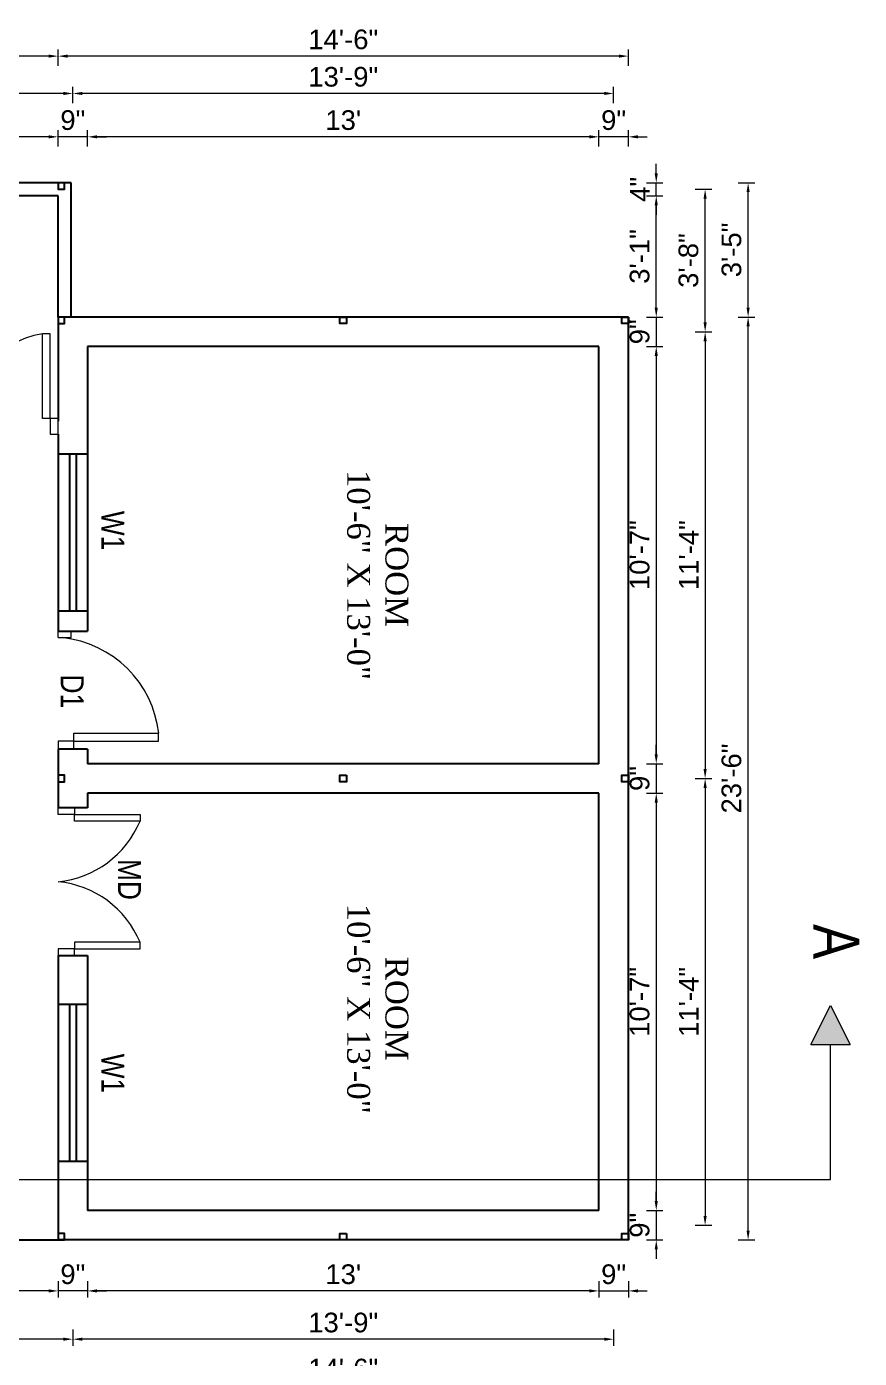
# Model space of a CAD drawing. Header units: inches. Extents: x 376358 to 406049, y -63575 to -53607.
# Drawn here: x 400889.9 to 401143.9, y -60547 to -60140.5 of the extents above; entities that cross this region are included whole.
import ezdxf

# ---------------------------------------------------------------- set-up
doc = ezdxf.new("R2010")
doc.units = ezdxf.units.IN
doc.header["$LTSCALE"] = 2
doc.header["$MEASUREMENT"] = 0
doc.header["$PDMODE"] = 34
doc.layers.get('0').update_dxf_attribs({"linetype": 'CONTINUOUS'})
doc.layers.get('DEFPOINTS').update_dxf_attribs({"color": 141, "linetype": 'CONTINUOUS'})
for name, color, linetype, lineweight in [('dimension', 160, 'CONTINUOUS', 15), ('OUTLINE', 1, 'CONTINUOUS', 25), ('steps', 253, 'CONTINUOUS', 20)]:
    doc.layers.add(name, color=color, linetype=linetype, lineweight=lineweight)
doc.styles.add('Lettring Text', font='arial.ttf')
doc.styles.get("Standard").update_dxf_attribs({"font": 'ARIALN.TTF'})
doc.dimstyles.new('Copy of Standard', dxfattribs={"dimtxt": 6, "dimasz": 2.875, "dimexe": 2, "dimexo": 4, "dimgap": 2, "dimtad": 1, "dimdec": 0, "dimrnd": 1, "dimzin": 0, "dimdsep": 46, "dimlunit": 4, "dimtxsty": 'Lettring Text', "dimcen": 0.1, "dimclrd": 7, "dimclre": 7, "dimclrt": 7, "dimazin": 0, "dimtfac": 0.645, "dimtdec": 0, "dimtmove": 1, "dimatfit": 0, "dimfxl": 3, "dimfxlon": 1, "dimtfillclr": 256, "dimtolj": 1, "dimtzin": 0, "dimlwd": -1, "dimlwe": -1, "dimarcsym": 2})

# ---------------------------------------------------------------- blocks, each defined once
blk = doc.blocks.new('*D1142')
at = {"layer": 'DEFPOINTS', "color": 0, "ltscale": 0.5, "transparency": 16777216}
for p in [(401073.45, -60229.14), (401064.45, -60238.14), (401081.95, -60238.14)]:
    blk.add_point(p, dxfattribs=at)
at = {"layer": 'steps', "color": 7, "ltscale": 0.5, "transparency": 16777216}
for p, q in [((401081.95, -60226.26), (401081.95, -60223.39)), ((401078.95, -60229.14), (401083.95, -60229.14)), ((401081.95, -60229.14), (401081.95, -60238.14)), ((401078.95, -60238.14), (401083.95, -60238.14)), ((401081.95, -60241.01), (401081.95, -60243.89))]:
    blk.add_line(p, q, dxfattribs=at)
for points in [[(401081.47, -60226.26), (401082.43, -60226.26), (401081.95, -60229.14)], [(401081.47, -60241.01), (401082.43, -60241.01), (401081.95, -60238.14)]]:
    blk.add_solid(points, dxfattribs=at)
at = {"layer": 'steps', "color": 7, "ltscale": 0.5, "transparency": 16777216, "insert": (401076.89, -60233.64), "char_height": 6, "attachment_point": 5, "rotation": 90, "style": 'Lettring Text'}
blk.add_mtext('\\A1;9"', dxfattribs=at)
blk = doc.blocks.new('*D1143')
at = {"layer": 'DEFPOINTS', "color": 0, "ltscale": 0.5, "transparency": 16777216}
for p in [(401064.45, -60238.14), (401064.45, -60365.52), (401081.95, -60365.52)]:
    blk.add_point(p, dxfattribs=at)
at = {"layer": 'steps', "color": 7, "ltscale": 0.5, "transparency": 16777216}
for p, q in [((401078.95, -60238.14), (401083.95, -60238.14)), ((401081.95, -60241.01), (401081.95, -60362.65)), ((401078.95, -60365.52), (401083.95, -60365.52))]:
    blk.add_line(p, q, dxfattribs=at)
for points in [[(401081.47, -60241.01), (401082.43, -60241.01), (401081.95, -60238.14)], [(401081.47, -60362.65), (401082.43, -60362.65), (401081.95, -60365.52)]]:
    blk.add_solid(points, dxfattribs=at)
at = {"layer": 'steps', "color": 7, "ltscale": 0.5, "transparency": 16777216, "insert": (401076.89, -60301.83), "char_height": 6, "attachment_point": 5, "rotation": 90, "style": 'Lettring Text'}
blk.add_mtext('\\A1;10\'-7"', dxfattribs=at)
blk = doc.blocks.new('*D1144')
at = {"layer": 'DEFPOINTS', "color": 0, "ltscale": 0.5, "transparency": 16777216}
for p in [(401064.45, -60365.52), (401064.45, -60374.52), (401081.95, -60374.52)]:
    blk.add_point(p, dxfattribs=at)
at = {"layer": 'steps', "color": 7, "ltscale": 0.5, "transparency": 16777216}
for p, q in [((401081.95, -60362.65), (401081.95, -60359.77)), ((401078.95, -60365.52), (401083.95, -60365.52)), ((401081.95, -60365.52), (401081.95, -60374.52)), ((401078.95, -60374.52), (401083.95, -60374.52)), ((401081.95, -60377.4), (401081.95, -60380.27))]:
    blk.add_line(p, q, dxfattribs=at)
for points in [[(401081.47, -60362.65), (401082.43, -60362.65), (401081.95, -60365.52)], [(401081.47, -60377.4), (401082.43, -60377.4), (401081.95, -60374.52)]]:
    blk.add_solid(points, dxfattribs=at)
at = {"layer": 'steps', "color": 7, "ltscale": 0.5, "transparency": 16777216, "insert": (401076.89, -60370.02), "char_height": 6, "attachment_point": 5, "rotation": 90, "style": 'Lettring Text'}
blk.add_mtext('\\A1;9"', dxfattribs=at)
blk = doc.blocks.new('*D1145')
at = {"layer": 'DEFPOINTS', "color": 0, "ltscale": 0.5, "transparency": 16777216}
for p in [(401064.45, -60374.52), (401064.45, -60501.91), (401081.95, -60501.91)]:
    blk.add_point(p, dxfattribs=at)
at = {"layer": 'steps', "color": 7, "ltscale": 0.5, "transparency": 16777216}
for p, q in [((401078.95, -60374.52), (401083.95, -60374.52)), ((401081.95, -60377.4), (401081.95, -60499.04)), ((401078.95, -60501.91), (401083.95, -60501.91))]:
    blk.add_line(p, q, dxfattribs=at)
for points in [[(401081.47, -60377.4), (401082.43, -60377.4), (401081.95, -60374.52)], [(401081.47, -60499.04), (401082.43, -60499.04), (401081.95, -60501.91)]]:
    blk.add_solid(points, dxfattribs=at)
at = {"layer": 'steps', "color": 7, "ltscale": 0.5, "transparency": 16777216, "insert": (401076.89, -60438.22), "char_height": 6, "attachment_point": 5, "rotation": 90, "style": 'Lettring Text'}
blk.add_mtext('\\A1;10\'-7"', dxfattribs=at)
blk = doc.blocks.new('*D1146')
at = {"layer": 'DEFPOINTS', "color": 0, "ltscale": 0.5, "transparency": 16777216}
for p in [(401064.45, -60501.91), (401073.45, -60510.91), (401081.95, -60510.91)]:
    blk.add_point(p, dxfattribs=at)
at = {"layer": 'steps', "color": 7, "ltscale": 0.5, "transparency": 16777216}
for p, q in [((401081.95, -60499.04), (401081.95, -60496.16)), ((401078.95, -60501.91), (401083.95, -60501.91)), ((401081.95, -60501.91), (401081.95, -60510.91)), ((401078.95, -60510.91), (401083.95, -60510.91)), ((401081.95, -60513.79), (401081.95, -60516.66))]:
    blk.add_line(p, q, dxfattribs=at)
for points in [[(401081.47, -60499.04), (401082.43, -60499.04), (401081.95, -60501.91)], [(401081.47, -60513.79), (401082.43, -60513.79), (401081.95, -60510.91)]]:
    blk.add_solid(points, dxfattribs=at)
at = {"layer": 'steps', "color": 7, "ltscale": 0.5, "transparency": 16777216, "insert": (401076.89, -60506.41), "char_height": 6, "attachment_point": 5, "rotation": 90, "style": 'Lettring Text'}
blk.add_mtext('\\A1;9"', dxfattribs=at)
blk = doc.blocks.new('*D1147')
at = {"layer": 'DEFPOINTS', "color": 0, "ltscale": 0.5, "transparency": 16777216}
for p in [(401081.95, -60233.64), (401081.95, -60370.02), (401096.86, -60370.02)]:
    blk.add_point(p, dxfattribs=at)
at = {"layer": 'steps', "color": 7, "ltscale": 0.5, "transparency": 16777216}
for p, q in [((401093.86, -60233.64), (401098.86, -60233.64)), ((401096.86, -60236.51), (401096.86, -60367.15)), ((401093.86, -60370.02), (401098.86, -60370.02))]:
    blk.add_line(p, q, dxfattribs=at)
for points in [[(401096.38, -60236.51), (401097.34, -60236.51), (401096.86, -60233.64)], [(401096.38, -60367.15), (401097.34, -60367.15), (401096.86, -60370.02)]]:
    blk.add_solid(points, dxfattribs=at)
at = {"layer": 'steps', "color": 7, "ltscale": 0.5, "transparency": 16777216, "insert": (401091.85, -60301.83), "char_height": 6, "attachment_point": 5, "rotation": 90, "style": 'Lettring Text'}
blk.add_mtext('\\A1;11\'-4"', dxfattribs=at)
blk = doc.blocks.new('*D1148')
at = {"layer": 'DEFPOINTS', "color": 0, "ltscale": 0.5, "transparency": 16777216}
for p in [(401081.95, -60370.02), (401081.95, -60506.41), (401096.86, -60506.41)]:
    blk.add_point(p, dxfattribs=at)
at = {"layer": 'steps', "color": 7, "ltscale": 0.5, "transparency": 16777216}
for p, q in [((401093.86, -60370.02), (401098.86, -60370.02)), ((401096.86, -60372.9), (401096.86, -60503.54)), ((401093.86, -60506.41), (401098.86, -60506.41))]:
    blk.add_line(p, q, dxfattribs=at)
for points in [[(401096.38, -60372.9), (401097.34, -60372.9), (401096.86, -60370.02)], [(401096.38, -60503.54), (401097.34, -60503.54), (401096.86, -60506.41)]]:
    blk.add_solid(points, dxfattribs=at)
at = {"layer": 'steps', "color": 7, "ltscale": 0.5, "transparency": 16777216, "insert": (401091.85, -60438.22), "char_height": 6, "attachment_point": 5, "rotation": 90, "style": 'Lettring Text'}
blk.add_mtext('\\A1;11\'-4"', dxfattribs=at)
blk = doc.blocks.new('*D1149')
at = {"layer": 'DEFPOINTS', "color": 0, "ltscale": 0.5, "transparency": 16777216}
for p in [(401073.45, -60229.14), (401109.98, -60229.14), (401073.45, -60510.91)]:
    blk.add_point(p, dxfattribs=at)
at = {"layer": 'steps', "color": 7, "ltscale": 0.5, "transparency": 16777216}
for p, q in [((401106.98, -60229.14), (401111.98, -60229.14)), ((401109.98, -60508.04), (401109.98, -60232.01)), ((401106.98, -60510.91), (401111.98, -60510.91))]:
    blk.add_line(p, q, dxfattribs=at)
for points in [[(401109.5, -60232.01), (401110.46, -60232.01), (401109.98, -60229.14)], [(401109.5, -60508.04), (401110.46, -60508.04), (401109.98, -60510.91)]]:
    blk.add_solid(points, dxfattribs=at)
at = {"layer": 'steps', "color": 7, "ltscale": 0.5, "transparency": 16777216, "insert": (401104.92, -60370.02), "char_height": 6, "attachment_point": 5, "rotation": 90, "style": 'Lettring Text'}
blk.add_mtext('\\A1;23\'-6"', dxfattribs=at)
blk = doc.blocks.new('*D1150')
at = {"layer": 'DEFPOINTS', "color": 0, "ltscale": 0.5, "transparency": 16777216}
for p in [(400899.45, -60192.14), (401081.95, -60192.14), (401073.45, -60229.14)]:
    blk.add_point(p, dxfattribs=at)
at = {"layer": 'steps', "color": 7, "ltscale": 0.5, "transparency": 16777216}
for p, q in [((401078.95, -60192.14), (401083.95, -60192.14)), ((401081.95, -60226.26), (401081.95, -60195.01)), ((401078.95, -60229.14), (401083.95, -60229.14))]:
    blk.add_line(p, q, dxfattribs=at)
for points in [[(401081.47, -60195.01), (401082.43, -60195.01), (401081.95, -60192.14)], [(401081.47, -60226.26), (401082.43, -60226.26), (401081.95, -60229.14)]]:
    blk.add_solid(points, dxfattribs=at)
at = {"layer": 'steps', "color": 7, "ltscale": 0.5, "transparency": 16777216, "insert": (401076.89, -60210.64), "char_height": 6, "attachment_point": 5, "rotation": 90, "style": 'Lettring Text'}
blk.add_mtext('\\A1;3\'-1"', dxfattribs=at)
blk = doc.blocks.new('*D1151')
at = {"layer": 'DEFPOINTS', "color": 0, "ltscale": 0.5, "transparency": 16777216}
for p in [(400903.45, -60188.14), (401081.95, -60188.14), (400899.45, -60192.14)]:
    blk.add_point(p, dxfattribs=at)
at = {"layer": 'steps', "color": 7, "ltscale": 0.5, "transparency": 16777216}
for p, q in [((401081.95, -60185.26), (401081.95, -60182.39)), ((401078.95, -60188.14), (401083.95, -60188.14)), ((401081.95, -60192.14), (401081.95, -60188.14)), ((401078.95, -60192.14), (401083.95, -60192.14)), ((401081.95, -60195.01), (401081.95, -60197.89))]:
    blk.add_line(p, q, dxfattribs=at)
for points in [[(401081.47, -60185.26), (401082.43, -60185.26), (401081.95, -60188.14)], [(401081.47, -60195.01), (401082.43, -60195.01), (401081.95, -60192.14)]]:
    blk.add_solid(points, dxfattribs=at)
at = {"layer": 'steps', "color": 7, "ltscale": 0.5, "transparency": 16777216, "insert": (401076.95, -60190.14), "char_height": 6, "attachment_point": 5, "rotation": 90, "style": 'Lettring Text'}
blk.add_mtext('\\A1;4"', dxfattribs=at)
blk = doc.blocks.new('*D1152')
at = {"layer": 'DEFPOINTS', "color": 0, "ltscale": 0.5, "transparency": 16777216}
for p in [(401081.95, -60190.14), (401096.86, -60190.14), (401081.95, -60233.64)]:
    blk.add_point(p, dxfattribs=at)
at = {"layer": 'steps', "color": 7, "ltscale": 0.5, "transparency": 16777216}
for p, q in [((401093.86, -60190.14), (401098.86, -60190.14)), ((401096.86, -60230.76), (401096.86, -60193.01)), ((401093.86, -60233.64), (401098.86, -60233.64))]:
    blk.add_line(p, q, dxfattribs=at)
for points in [[(401096.38, -60193.01), (401097.34, -60193.01), (401096.86, -60190.14)], [(401096.38, -60230.76), (401097.34, -60230.76), (401096.86, -60233.64)]]:
    blk.add_solid(points, dxfattribs=at)
at = {"layer": 'steps', "color": 7, "ltscale": 0.5, "transparency": 16777216, "insert": (401091.8, -60211.89), "char_height": 6, "attachment_point": 5, "rotation": 90, "style": 'Lettring Text'}
blk.add_mtext('\\A1;3\'-8"', dxfattribs=at)
blk = doc.blocks.new('*D1153')
at = {"layer": 'DEFPOINTS', "color": 0, "ltscale": 0.5, "transparency": 16777216}
for p in [(400903.45, -60188.14), (401109.98, -60188.14), (401073.45, -60229.14)]:
    blk.add_point(p, dxfattribs=at)
at = {"layer": 'steps', "color": 7, "ltscale": 0.5, "transparency": 16777216}
for p, q in [((401106.98, -60188.14), (401111.98, -60188.14)), ((401109.98, -60226.26), (401109.98, -60191.01)), ((401106.98, -60229.14), (401111.98, -60229.14))]:
    blk.add_line(p, q, dxfattribs=at)
for points in [[(401109.5, -60191.01), (401110.46, -60191.01), (401109.98, -60188.14)], [(401109.5, -60226.26), (401110.46, -60226.26), (401109.98, -60229.14)]]:
    blk.add_solid(points, dxfattribs=at)
at = {"layer": 'steps', "color": 7, "ltscale": 0.5, "transparency": 16777216, "insert": (401104.92, -60208.64), "char_height": 6, "attachment_point": 5, "rotation": 90, "style": 'Lettring Text'}
blk.add_mtext('\\A1;3\'-5"', dxfattribs=at)
blk = doc.blocks.new('*D1154')
at = {"layer": 'DEFPOINTS', "color": 0, "ltscale": 0.5, "transparency": 16777216}
for p in [(401064.45, -60501.91), (401073.45, -60510.91), (401073.45, -60526.46)]:
    blk.add_point(p, dxfattribs=at)
at = {"layer": 'steps', "color": 7, "ltscale": 0.5, "transparency": 16777216}
for p, q in [((401061.58, -60526.46), (401058.7, -60526.46)), ((401064.45, -60523.46), (401064.45, -60528.46)), ((401064.45, -60526.46), (401073.45, -60526.46)), ((401073.45, -60523.46), (401073.45, -60528.46)), ((401076.33, -60526.46), (401079.2, -60526.46))]:
    blk.add_line(p, q, dxfattribs=at)
for points in [[(401061.58, -60525.98), (401061.58, -60526.94), (401064.45, -60526.46)], [(401076.33, -60525.98), (401076.33, -60526.94), (401073.45, -60526.46)]]:
    blk.add_solid(points, dxfattribs=at)
at = {"layer": 'steps', "color": 7, "ltscale": 0.5, "transparency": 16777216, "insert": (401068.95, -60521.4), "char_height": 6, "attachment_point": 5, "style": 'Lettring Text'}
blk.add_mtext('\\A1;9"', dxfattribs=at)
blk = doc.blocks.new('*D1155')
at = {"layer": 'DEFPOINTS', "color": 0, "ltscale": 0.5, "transparency": 16777216}
for p in [(400908.45, -60501.91), (401064.45, -60501.91), (400908.45, -60526.46)]:
    blk.add_point(p, dxfattribs=at)
at = {"layer": 'steps', "color": 7, "ltscale": 0.5, "transparency": 16777216}
for p, q in [((400908.45, -60523.46), (400908.45, -60528.46)), ((401061.58, -60526.46), (400911.33, -60526.46)), ((401064.45, -60523.46), (401064.45, -60528.46))]:
    blk.add_line(p, q, dxfattribs=at)
for points in [[(400911.33, -60525.98), (400911.33, -60526.94), (400908.45, -60526.46)], [(401061.58, -60525.98), (401061.58, -60526.94), (401064.45, -60526.46)]]:
    blk.add_solid(points, dxfattribs=at)
at = {"layer": 'steps', "color": 7, "ltscale": 0.5, "transparency": 16777216, "insert": (400986.45, -60521.39), "char_height": 6, "attachment_point": 5, "style": 'Lettring Text'}
blk.add_mtext("\\A1;13'", dxfattribs=at)
blk = doc.blocks.new('*D1156')
at = {"layer": 'DEFPOINTS', "color": 0, "ltscale": 0.5, "transparency": 16777216}
for p in [(400908.45, -60501.91), (400899.45, -60510.91), (400899.45, -60526.46)]:
    blk.add_point(p, dxfattribs=at)
at = {"layer": 'steps', "color": 7, "ltscale": 0.5, "transparency": 16777216}
for p, q in [((400896.58, -60526.46), (400893.7, -60526.46)), ((400899.45, -60523.46), (400899.45, -60528.46)), ((400908.45, -60526.46), (400899.45, -60526.46)), ((400908.45, -60523.46), (400908.45, -60528.46)), ((400911.33, -60526.46), (400914.2, -60526.46))]:
    blk.add_line(p, q, dxfattribs=at)
for points in [[(400896.58, -60525.98), (400896.58, -60526.94), (400899.45, -60526.46)], [(400911.33, -60525.98), (400911.33, -60526.94), (400908.45, -60526.46)]]:
    blk.add_solid(points, dxfattribs=at)
at = {"layer": 'steps', "color": 7, "ltscale": 0.5, "transparency": 16777216, "insert": (400903.95, -60521.4), "char_height": 6, "attachment_point": 5, "style": 'Lettring Text'}
blk.add_mtext('\\A1;9"', dxfattribs=at)
blk = doc.blocks.new('*D1157')
at = {"layer": 'DEFPOINTS', "color": 0, "ltscale": 0.5, "transparency": 16777216}
for p in [(400834.45, -60260.91), (400899.45, -60510.91), (400834.45, -60526.46)]:
    blk.add_point(p, dxfattribs=at)
at = {"layer": 'steps', "color": 7, "ltscale": 0.5, "transparency": 16777216}
for p, q in [((400834.45, -60523.46), (400834.45, -60528.46)), ((400896.58, -60526.46), (400837.33, -60526.46)), ((400899.45, -60523.46), (400899.45, -60528.46))]:
    blk.add_line(p, q, dxfattribs=at)
for points in [[(400837.33, -60525.98), (400837.33, -60526.94), (400834.45, -60526.46)], [(400896.58, -60525.98), (400896.58, -60526.94), (400899.45, -60526.46)]]:
    blk.add_solid(points, dxfattribs=at)
at = {"layer": 'steps', "color": 7, "ltscale": 0.5, "transparency": 16777216, "insert": (400866.95, -60521.41), "char_height": 6, "attachment_point": 5, "style": 'Lettring Text'}
blk.add_mtext('\\A1;5\'-5"', dxfattribs=at)
blk = doc.blocks.new('*D1159')
at = {"layer": 'DEFPOINTS', "color": 0, "ltscale": 0.5, "transparency": 16777216}
for p in [(400903.95, -60526.46), (401068.95, -60526.46), (400903.95, -60541.2)]:
    blk.add_point(p, dxfattribs=at)
at = {"layer": 'steps', "color": 7, "ltscale": 0.5, "transparency": 16777216}
for p, q in [((400903.95, -60538.2), (400903.95, -60543.2)), ((401068.95, -60538.2), (401068.95, -60543.2)), ((401066.08, -60541.2), (400906.83, -60541.2))]:
    blk.add_line(p, q, dxfattribs=at)
for points in [[(400906.83, -60540.72), (400906.83, -60541.68), (400903.95, -60541.2)], [(401066.08, -60540.72), (401066.08, -60541.68), (401068.95, -60541.2)]]:
    blk.add_solid(points, dxfattribs=at)
at = {"layer": 'steps', "color": 7, "ltscale": 0.5, "transparency": 16777216, "insert": (400986.45, -60536.14), "char_height": 6, "attachment_point": 5, "style": 'Lettring Text'}
blk.add_mtext('\\A1;13\'-9"', dxfattribs=at)
blk = doc.blocks.new('*D1160')
at = {"layer": 'DEFPOINTS', "color": 0, "ltscale": 0.5, "transparency": 16777216}
for p in [(400832.45, -60526.46), (400903.95, -60526.46), (400832.45, -60541.2)]:
    blk.add_point(p, dxfattribs=at)
at = {"layer": 'steps', "color": 7, "ltscale": 0.5, "transparency": 16777216}
for p, q in [((400832.45, -60538.2), (400832.45, -60543.2)), ((400903.95, -60538.2), (400903.95, -60543.2)), ((400901.08, -60541.2), (400835.33, -60541.2))]:
    blk.add_line(p, q, dxfattribs=at)
for points in [[(400835.33, -60540.72), (400835.33, -60541.68), (400832.45, -60541.2)], [(400901.08, -60540.72), (400901.08, -60541.68), (400903.95, -60541.2)]]:
    blk.add_solid(points, dxfattribs=at)
at = {"layer": 'steps', "color": 7, "ltscale": 0.5, "transparency": 16777216, "insert": (400868.2, -60536.14), "char_height": 6, "attachment_point": 5, "style": 'Lettring Text'}
blk.add_mtext("\\A1;6'", dxfattribs=at)
blk = doc.blocks.new('*D1161')
at = {"layer": 'DEFPOINTS', "color": 0, "ltscale": 0.5, "transparency": 16777216}
for p in [(400830.45, -60510.91), (400899.45, -60510.91), (400899.45, -60555.26)]:
    blk.add_point(p, dxfattribs=at)
at = {"layer": 'steps', "color": 7, "ltscale": 0.5, "transparency": 16777216}
for p, q in [((400830.45, -60552.26), (400830.45, -60557.26)), ((400899.45, -60552.26), (400899.45, -60557.26)), ((400833.33, -60555.26), (400896.58, -60555.26))]:
    blk.add_line(p, q, dxfattribs=at)
for points in [[(400833.33, -60554.78), (400833.33, -60555.74), (400830.45, -60555.26)], [(400896.58, -60554.78), (400896.58, -60555.74), (400899.45, -60555.26)]]:
    blk.add_solid(points, dxfattribs=at)
at = {"layer": 'steps', "color": 7, "ltscale": 0.5, "transparency": 16777216, "insert": (400864.95, -60550.2), "char_height": 6, "attachment_point": 5, "style": 'Lettring Text'}
blk.add_mtext('\\A1;5\'-9"', dxfattribs=at)
blk = doc.blocks.new('*D1162')
at = {"layer": 'DEFPOINTS', "color": 0, "ltscale": 0.5, "transparency": 16777216}
for p in [(400899.45, -60510.91), (401073.45, -60510.91), (401073.45, -60555.26)]:
    blk.add_point(p, dxfattribs=at)
at = {"layer": 'steps', "color": 7, "ltscale": 0.5, "transparency": 16777216}
for p, q in [((400899.45, -60552.26), (400899.45, -60557.26)), ((401073.45, -60552.26), (401073.45, -60557.26)), ((400902.33, -60555.26), (401070.58, -60555.26))]:
    blk.add_line(p, q, dxfattribs=at)
for points in [[(400902.33, -60554.78), (400902.33, -60555.74), (400899.45, -60555.26)], [(401070.58, -60554.78), (401070.58, -60555.74), (401073.45, -60555.26)]]:
    blk.add_solid(points, dxfattribs=at)
at = {"layer": 'steps', "color": 7, "ltscale": 0.5, "transparency": 16777216, "insert": (400986.45, -60550.2), "char_height": 6, "attachment_point": 5, "style": 'Lettring Text'}
blk.add_mtext('\\A1;14\'-6"', dxfattribs=at)
blk = doc.blocks.new('*D1166')
at = {"layer": 'DEFPOINTS', "color": 0, "ltscale": 0.5, "transparency": 16777216}
for p in [(400830.45, -60264.91), (400816.2, -60365.52), (400908.45, -60365.52)]:
    blk.add_point(p, dxfattribs=at)
at = {"layer": 'steps', "color": 7, "ltscale": 0.5, "transparency": 16777216}
for p, q in [((400819.2, -60264.91), (400814.2, -60264.91)), ((400816.2, -60267.79), (400816.2, -60362.65)), ((400819.2, -60365.52), (400814.2, -60365.52))]:
    blk.add_line(p, q, dxfattribs=at)
for points in [[(400815.72, -60267.79), (400816.68, -60267.79), (400816.2, -60264.91)], [(400815.72, -60362.65), (400816.68, -60362.65), (400816.2, -60365.52)]]:
    blk.add_solid(points, dxfattribs=at)
at = {"layer": 'steps', "color": 7, "ltscale": 0.5, "transparency": 16777216, "insert": (400811.13, -60315.22), "char_height": 6, "attachment_point": 5, "rotation": 90, "style": 'Lettring Text'}
blk.add_mtext('\\A1;8\'-5"', dxfattribs=at)
blk = doc.blocks.new('*D1167')
at = {"layer": 'DEFPOINTS', "color": 0, "ltscale": 0.5, "transparency": 16777216}
for p in [(400908.45, -60365.52), (400816.2, -60374.52), (400908.45, -60374.52)]:
    blk.add_point(p, dxfattribs=at)
at = {"layer": 'steps', "color": 7, "ltscale": 0.5, "transparency": 16777216}
for p, q in [((400816.2, -60362.65), (400816.2, -60359.77)), ((400819.2, -60365.52), (400814.2, -60365.52)), ((400816.2, -60365.52), (400816.2, -60374.52)), ((400819.2, -60374.52), (400814.2, -60374.52)), ((400816.2, -60377.4), (400816.2, -60380.27))]:
    blk.add_line(p, q, dxfattribs=at)
for points in [[(400815.72, -60362.65), (400816.68, -60362.65), (400816.2, -60365.52)], [(400815.72, -60377.4), (400816.68, -60377.4), (400816.2, -60374.52)]]:
    blk.add_solid(points, dxfattribs=at)
at = {"layer": 'steps', "color": 7, "ltscale": 0.5, "transparency": 16777216, "insert": (400811.13, -60370.02), "char_height": 6, "attachment_point": 5, "rotation": 90, "style": 'Lettring Text'}
blk.add_mtext('\\A1;9"', dxfattribs=at)
blk = doc.blocks.new('*D1168')
at = {"layer": 'DEFPOINTS', "color": 0, "ltscale": 0.5, "transparency": 16777216}
for p in [(400908.45, -60374.52), (400816.2, -60501.91), (400908.45, -60501.91)]:
    blk.add_point(p, dxfattribs=at)
at = {"layer": 'steps', "color": 7, "ltscale": 0.5, "transparency": 16777216}
for p, q in [((400819.2, -60374.52), (400814.2, -60374.52)), ((400816.2, -60377.4), (400816.2, -60499.04)), ((400819.2, -60501.91), (400814.2, -60501.91))]:
    blk.add_line(p, q, dxfattribs=at)
for points in [[(400815.72, -60377.4), (400816.68, -60377.4), (400816.2, -60374.52)], [(400815.72, -60499.04), (400816.68, -60499.04), (400816.2, -60501.91)]]:
    blk.add_solid(points, dxfattribs=at)
at = {"layer": 'steps', "color": 7, "ltscale": 0.5, "transparency": 16777216, "insert": (400811.13, -60438.22), "char_height": 6, "attachment_point": 5, "rotation": 90, "style": 'Lettring Text'}
blk.add_mtext('\\A1;10\'-7"', dxfattribs=at)
blk = doc.blocks.new('*D1169')
at = {"layer": 'DEFPOINTS', "color": 0, "ltscale": 0.5, "transparency": 16777216}
for p in [(400908.45, -60501.91), (400816.2, -60510.91), (400899.45, -60510.91)]:
    blk.add_point(p, dxfattribs=at)
at = {"layer": 'steps', "color": 7, "ltscale": 0.5, "transparency": 16777216}
for p, q in [((400816.2, -60499.04), (400816.2, -60496.16)), ((400819.2, -60501.91), (400814.2, -60501.91)), ((400816.2, -60501.91), (400816.2, -60510.91)), ((400819.2, -60510.91), (400814.2, -60510.91)), ((400816.2, -60513.79), (400816.2, -60516.66))]:
    blk.add_line(p, q, dxfattribs=at)
for points in [[(400815.72, -60499.04), (400816.68, -60499.04), (400816.2, -60501.91)], [(400815.72, -60513.79), (400816.68, -60513.79), (400816.2, -60510.91)]]:
    blk.add_solid(points, dxfattribs=at)
at = {"layer": 'steps', "color": 7, "ltscale": 0.5, "transparency": 16777216, "insert": (400811.13, -60506.41), "char_height": 6, "attachment_point": 5, "rotation": 90, "style": 'Lettring Text'}
blk.add_mtext('\\A1;9"', dxfattribs=at)
blk = doc.blocks.new('*D1175')
at = {"layer": 'DEFPOINTS', "color": 0, "ltscale": 0.5, "transparency": 16777216}
for p in [(401064.45, -60174.12), (401073.45, -60229.14), (401064.45, -60238.14)]:
    blk.add_point(p, dxfattribs=at)
at = {"layer": 'steps', "color": 7, "ltscale": 0.5, "transparency": 16777216}
for p, q in [((401064.45, -60177.12), (401064.45, -60172.12)), ((401073.45, -60177.12), (401073.45, -60172.12)), ((401061.58, -60174.12), (401058.7, -60174.12)), ((401073.45, -60174.12), (401064.45, -60174.12)), ((401076.33, -60174.12), (401079.2, -60174.12))]:
    blk.add_line(p, q, dxfattribs=at)
for points in [[(401061.58, -60173.64), (401061.58, -60174.6), (401064.45, -60174.12)], [(401076.33, -60173.64), (401076.33, -60174.6), (401073.45, -60174.12)]]:
    blk.add_solid(points, dxfattribs=at)
at = {"layer": 'steps', "color": 7, "ltscale": 0.5, "transparency": 16777216, "insert": (401068.95, -60169.05), "char_height": 6, "attachment_point": 5, "style": 'Lettring Text'}
blk.add_mtext('\\A1;9"', dxfattribs=at)
blk = doc.blocks.new('*D1176')
at = {"layer": 'DEFPOINTS', "color": 0, "ltscale": 0.5, "transparency": 16777216}
for p in [(400908.45, -60174.12), (400908.45, -60238.14), (401064.45, -60238.14)]:
    blk.add_point(p, dxfattribs=at)
at = {"layer": 'steps', "color": 7, "ltscale": 0.5, "transparency": 16777216}
for p, q in [((400908.45, -60177.12), (400908.45, -60172.12)), ((401064.45, -60177.12), (401064.45, -60172.12)), ((401061.58, -60174.12), (400911.33, -60174.12))]:
    blk.add_line(p, q, dxfattribs=at)
for points in [[(400911.33, -60173.64), (400911.33, -60174.6), (400908.45, -60174.12)], [(401061.58, -60173.64), (401061.58, -60174.6), (401064.45, -60174.12)]]:
    blk.add_solid(points, dxfattribs=at)
at = {"layer": 'steps', "color": 7, "ltscale": 0.5, "transparency": 16777216, "insert": (400986.45, -60169.05), "char_height": 6, "attachment_point": 5, "style": 'Lettring Text'}
blk.add_mtext("\\A1;13'", dxfattribs=at)
blk = doc.blocks.new('*D1177')
at = {"layer": 'DEFPOINTS', "color": 0, "ltscale": 0.5, "transparency": 16777216}
for p in [(400899.45, -60174.12), (400899.45, -60229.14), (400908.45, -60238.14)]:
    blk.add_point(p, dxfattribs=at)
at = {"layer": 'steps', "color": 7, "ltscale": 0.5, "transparency": 16777216}
for p, q in [((400899.45, -60177.12), (400899.45, -60172.12)), ((400908.45, -60177.12), (400908.45, -60172.12)), ((400896.58, -60174.12), (400893.7, -60174.12)), ((400908.45, -60174.12), (400899.45, -60174.12)), ((400911.33, -60174.12), (400914.2, -60174.12))]:
    blk.add_line(p, q, dxfattribs=at)
for points in [[(400896.58, -60173.64), (400896.58, -60174.6), (400899.45, -60174.12)], [(400911.33, -60173.64), (400911.33, -60174.6), (400908.45, -60174.12)]]:
    blk.add_solid(points, dxfattribs=at)
at = {"layer": 'steps', "color": 7, "ltscale": 0.5, "transparency": 16777216, "insert": (400903.95, -60169.05), "char_height": 6, "attachment_point": 5, "style": 'Lettring Text'}
blk.add_mtext('\\A1;9"', dxfattribs=at)
blk = doc.blocks.new('*D1178')
at = {"layer": 'DEFPOINTS', "color": 0, "ltscale": 0.5, "transparency": 16777216}
for p in [(400834.45, -60174.12), (400834.45, -60192.14), (400899.45, -60229.14)]:
    blk.add_point(p, dxfattribs=at)
at = {"layer": 'steps', "color": 7, "ltscale": 0.5, "transparency": 16777216}
for p, q in [((400834.45, -60177.12), (400834.45, -60172.12)), ((400899.45, -60177.12), (400899.45, -60172.12)), ((400896.58, -60174.12), (400837.33, -60174.12))]:
    blk.add_line(p, q, dxfattribs=at)
for points in [[(400837.33, -60173.64), (400837.33, -60174.6), (400834.45, -60174.12)], [(400896.58, -60173.64), (400896.58, -60174.6), (400899.45, -60174.12)]]:
    blk.add_solid(points, dxfattribs=at)
at = {"layer": 'steps', "color": 7, "ltscale": 0.5, "transparency": 16777216, "insert": (400866.95, -60169.07), "char_height": 6, "attachment_point": 5, "style": 'Lettring Text'}
blk.add_mtext('\\A1;5\'-5"', dxfattribs=at)
blk = doc.blocks.new('*D1180')
at = {"layer": 'DEFPOINTS', "color": 0, "ltscale": 0.5, "transparency": 16777216}
for p in [(400903.95, -60160.88), (400903.95, -60174.12), (401068.95, -60174.12)]:
    blk.add_point(p, dxfattribs=at)
at = {"layer": 'steps', "color": 7, "ltscale": 0.5, "transparency": 16777216}
for p, q in [((400903.95, -60163.88), (400903.95, -60158.88)), ((401068.95, -60163.88), (401068.95, -60158.88)), ((401066.08, -60160.88), (400906.83, -60160.88))]:
    blk.add_line(p, q, dxfattribs=at)
for points in [[(400906.83, -60160.4), (400906.83, -60161.36), (400903.95, -60160.88)], [(401066.08, -60160.4), (401066.08, -60161.36), (401068.95, -60160.88)]]:
    blk.add_solid(points, dxfattribs=at)
at = {"layer": 'steps', "color": 7, "ltscale": 0.5, "transparency": 16777216, "insert": (400986.45, -60155.82), "char_height": 6, "attachment_point": 5, "style": 'Lettring Text'}
blk.add_mtext('\\A1;13\'-9"', dxfattribs=at)
blk = doc.blocks.new('*D1181')
at = {"layer": 'DEFPOINTS', "color": 0, "ltscale": 0.5, "transparency": 16777216}
for p in [(400832.45, -60160.88), (400832.45, -60174.12), (400903.95, -60174.12)]:
    blk.add_point(p, dxfattribs=at)
at = {"layer": 'steps', "color": 7, "ltscale": 0.5, "transparency": 16777216}
for p, q in [((400832.45, -60163.88), (400832.45, -60158.88)), ((400903.95, -60163.88), (400903.95, -60158.88)), ((400901.08, -60160.88), (400835.33, -60160.88))]:
    blk.add_line(p, q, dxfattribs=at)
for points in [[(400835.33, -60160.4), (400835.33, -60161.36), (400832.45, -60160.88)], [(400901.08, -60160.4), (400901.08, -60161.36), (400903.95, -60160.88)]]:
    blk.add_solid(points, dxfattribs=at)
at = {"layer": 'steps', "color": 7, "ltscale": 0.5, "transparency": 16777216, "insert": (400868.2, -60155.82), "char_height": 6, "attachment_point": 5, "style": 'Lettring Text'}
blk.add_mtext("\\A1;6'", dxfattribs=at)
blk = doc.blocks.new('*D1182')
at = {"layer": 'DEFPOINTS', "color": 0, "ltscale": 0.5, "transparency": 16777216}
for p in [(400899.45, -60149.48), (400899.45, -60229.14), (401073.45, -60229.14)]:
    blk.add_point(p, dxfattribs=at)
at = {"layer": 'steps', "color": 7, "ltscale": 0.5, "transparency": 16777216}
for p, q in [((400899.45, -60152.48), (400899.45, -60147.48)), ((401073.45, -60152.48), (401073.45, -60147.48)), ((401070.58, -60149.48), (400902.33, -60149.48))]:
    blk.add_line(p, q, dxfattribs=at)
for points in [[(400902.33, -60149), (400902.33, -60149.95), (400899.45, -60149.48)], [(401070.58, -60149), (401070.58, -60149.95), (401073.45, -60149.48)]]:
    blk.add_solid(points, dxfattribs=at)
at = {"layer": 'steps', "color": 7, "ltscale": 0.5, "transparency": 16777216, "insert": (400986.45, -60144.41), "char_height": 6, "attachment_point": 5, "style": 'Lettring Text'}
blk.add_mtext('\\A1;14\'-6"', dxfattribs=at)
blk = doc.blocks.new('*D1183')
at = {"layer": 'DEFPOINTS', "color": 0, "ltscale": 0.5, "transparency": 16777216}
for p in [(400830.45, -60149.48), (400830.45, -60188.14), (400899.45, -60229.14)]:
    blk.add_point(p, dxfattribs=at)
at = {"layer": 'steps', "color": 7, "ltscale": 0.5, "transparency": 16777216}
for p, q in [((400830.45, -60152.48), (400830.45, -60147.48)), ((400899.45, -60152.48), (400899.45, -60147.48)), ((400896.58, -60149.48), (400833.33, -60149.48))]:
    blk.add_line(p, q, dxfattribs=at)
for points in [[(400833.33, -60149), (400833.33, -60149.95), (400830.45, -60149.48)], [(400896.58, -60149), (400896.58, -60149.95), (400899.45, -60149.48)]]:
    blk.add_solid(points, dxfattribs=at)
at = {"layer": 'steps', "color": 7, "ltscale": 0.5, "transparency": 16777216, "insert": (400864.95, -60144.41), "char_height": 6, "attachment_point": 5, "style": 'Lettring Text'}
blk.add_mtext('\\A1;5\'-9"', dxfattribs=at)

msp = doc.modelspace()

# ---------------------------------------------------------------- hatches: boundary and pattern name
at = {"linetype": 'ByBlock', "lineweight": 5}
msp.add_hatch(color=7, dxfattribs=at).paths.add_polyline_path([(401135.1, -60439.27), (401129.1, -60451.27), (401141.1, -60451.27)])

# ---------------------------------------------------------------- linework, layer by layer
at = {"ltscale": 0.5}
for p, q in [((400903.45, -60188.14), (400830.45, -60188.14)), ((400903.45, -60229.14), (400903.45, -60188.14)), ((400899.45, -60192.14), (400834.45, -60192.14)), ((400899.45, -60229.14), (400899.45, -60192.14)), ((401073.45, -60229.14), (400899.45, -60229.14)), ((400899.45, -60229.14), (400899.45, -60260.91)), ((401073.45, -60510.91), (401073.45, -60229.14)), ((401064.45, -60238.14), (400908.45, -60238.14)), ((400908.45, -60238.14), (400908.45, -60325.02)), ((401064.45, -60365.52), (401064.45, -60238.14)), ((400899.45, -60264.91), (400899.45, -60325.02)), ((400908.45, -60270.97), (400899.45, -60270.97)), ((400902.95, -60270.97), (400902.95, -60318.97)), ((400904.95, -60270.97), (400904.95, -60318.97)), ((400908.45, -60318.97), (400899.45, -60318.97)), ((400899.45, -60325.02), (400908.45, -60325.02)), ((400899.45, -60361.02), (400899.45, -60379.02)), ((400908.45, -60361.02), (400899.45, -60361.02)), ((400908.45, -60361.02), (400908.45, -60365.52)), ((401064.45, -60365.52), (400908.45, -60365.52)), ((400908.45, -60374.52), (400908.45, -60379.02)), ((401064.45, -60374.52), (400908.45, -60374.52)), ((401064.45, -60501.91), (401064.45, -60374.52)), ((400908.45, -60379.02), (400899.45, -60379.02)), ((400899.45, -60424.02), (400899.45, -60510.91)), ((400899.45, -60424.02), (400908.45, -60424.02)), ((400908.45, -60424.02), (400908.45, -60501.91)), ((400908.45, -60438.97), (400899.45, -60438.97)), ((400902.95, -60438.97), (400902.95, -60486.97)), ((400904.95, -60438.97), (400904.95, -60486.97)), ((400908.45, -60486.97), (400899.45, -60486.97)), ((401064.45, -60501.91), (400908.45, -60501.91)), ((400830.45, -60510.91), (400899.45, -60510.91)), ((401073.45, -60510.91), (400899.45, -60510.91))]:
    msp.add_line(p, q, dxfattribs=at)
at = {"color": 7, "linetype": 'ByBlock', "lineweight": 5}
for p, q in [((401129.1, -60451.27), (401135.1, -60439.27)), ((401135.1, -60439.27), (401141.1, -60451.27)), ((401129.1, -60451.27), (401141.1, -60451.27)), ((401135.1, -60492.44), (401135.1, -60451.27)), ((400768.36, -60492.44), (401135.1, -60492.44))]:
    msp.add_line(p, q, dxfattribs=at)
at = {"ltscale": 0.5}
for points in [[(400899.45, -60188.14), (400899.45, -60190.14), (400901.45, -60190.14), (400901.45, -60188.14)], [(400899.45, -60229.14), (400899.45, -60231.14), (400901.45, -60231.14), (400901.45, -60229.14)], [(400987.45, -60229.14), (400987.45, -60231.14), (400985.45, -60231.14), (400985.45, -60229.14)], [(401073.45, -60229.14), (401073.45, -60231.14), (401071.45, -60231.14), (401071.45, -60229.14)], [(400899.45, -60369.02), (400899.45, -60371.02), (400901.45, -60371.02), (400901.45, -60369.02)], [(400987.45, -60369.02), (400987.45, -60371.02), (400985.45, -60371.02), (400985.45, -60369.02)], [(401073.45, -60369.02), (401073.45, -60371.02), (401071.45, -60371.02), (401071.45, -60369.02)], [(400899.45, -60508.91), (400899.45, -60510.91), (400901.45, -60510.91), (400901.45, -60508.91)], [(400987.45, -60508.91), (400987.45, -60510.91), (400985.45, -60510.91), (400985.45, -60508.91)], [(401073.45, -60508.91), (401073.45, -60510.91), (401071.45, -60510.91), (401071.45, -60508.91)]]:
    msp.add_lwpolyline(points, close=True, dxfattribs=at)
at = {"layer": 'dimension', "ltscale": 7}
for p, q in [((400894.65, -60260.11), (400894.65, -60234.23)), ((400897.05, -60234.23), (400894.65, -60234.23)), ((400897.05, -60260.11), (400897.05, -60234.23)), ((400897.05, -60260.11), (400894.65, -60260.11)), ((400899.45, -60260.11), (400897.05, -60260.11)), ((400897.05, -60260.11), (400897.05, -60264.91)), ((400899.45, -60264.91), (400899.45, -60260.11)), ((400897.05, -60264.91), (400899.45, -60264.91)), ((400899.45, -60327.02), (400899.45, -60325.02)), ((400899.45, -60325.02), (400903.45, -60325.02)), ((400899.45, -60327.02), (400903.45, -60327.02)), ((400903.45, -60327.02), (400903.45, -60325.02)), ((400904.25, -60358.62), (400899.45, -60358.62)), ((400899.45, -60358.62), (400899.45, -60361.02)), ((400904.25, -60356.22), (400930.13, -60356.22)), ((400904.25, -60358.62), (400904.25, -60356.22)), ((400904.25, -60358.62), (400930.13, -60358.62)), ((400904.25, -60361.02), (400904.25, -60358.62)), ((400930.13, -60358.62), (400930.13, -60356.22)), ((400899.45, -60361.02), (400904.25, -60361.02))]:
    msp.add_line(p, q, dxfattribs=at)
for centre, radius, start, end in [((400899.04, -60261.55), 27.67, 99.1337, 184.3044), ((400897.28, -60359.9), 33.06, 6.3827, 84.0013)]:
    msp.add_arc(centre, radius, start, end, dxfattribs=at)
at = {"layer": 'OUTLINE'}
msp.add_line((400899.45, -60325.02), (400901.45, -60325.02), dxfattribs=at)
at = {"layer": 'steps', "color": 7, "ltscale": 0.3}
for points in [[(400904.45, -60379.02), (400904.45, -60381.02), (400899.45, -60381.02), (400899.45, -60379.02)], [(400904.45, -60381.02), (400924.45, -60381.02), (400924.45, -60383.02), (400904.45, -60383.02)], [(400904.45, -60422.02), (400924.45, -60422.02), (400924.45, -60420.02), (400904.45, -60420.02)], [(400904.45, -60424.02), (400904.45, -60422.02), (400899.45, -60422.02), (400899.45, -60424.02)]]:
    msp.add_lwpolyline(points, close=True, dxfattribs=at)
at = {"layer": 'steps', "color": 7, "ltscale": 0.3, "true_color": 0xffffff}
for centre, start, end in [((400896.55, -60371.46), 275.5145, 337.4884), ((400896.55, -60431.59), 22.5116, 84.4855)]:
    msp.add_arc(centre, 30.2, start, end, dxfattribs=at)

# ---------------------------------------------------------------- texts
at = {"color": 7, "linetype": 'ByBlock', "lineweight": 5, "insert": (401129.91, -60425.16), "char_height": 14, "width": 26.5803, "attachment_point": 9, "rotation": 270}
msp.add_mtext('A', dxfattribs=at)
at = {"layer": 'steps', "color": 7, "ltscale": 0.3, "char_height": 7, "width": 76.0408, "attachment_point": 2, "rotation": 270}
for insert in [(401006.33, -60307.9), (401006.33, -60440.32)]:
    msp.add_mtext('{\\fTimes New Roman|b0|i0|c0|p18;ROOM \\P10\'-6" X 13\'-0"}', dxfattribs=dict(at, insert=insert))
at = {"layer": 'steps', "color": 7, "ltscale": 0.3, "char_height": 7, "attachment_point": 8, "rotation": 270}
for s, insert in [('W1', (400912.68, -60294.32)), ('{\\W1;D1}', (400900.26, -60343.41)), ('MD', (400917.74, -60400.84)), ('W1', (400912.68, -60460.04))]:
    msp.add_mtext_dynamic_manual_height_columns(s, width=18.6213, gutter_width=40, heights=[0], dxfattribs=dict(at, insert=insert))

# ---------------------------------------------------------------- dimensions: what is measured, and where the dimension line sits
at = {"layer": 'steps', "ltscale": 0.5}
for base, p1, p2, picture, middle in [((400830.45, -60149.48), (400899.45, -60229.14), (400830.45, -60188.14), '*D1183', (400864.95, -60144.41)), ((400899.45, -60149.48), (401073.45, -60229.14), (400899.45, -60229.14), '*D1182', (400986.45, -60144.41)), ((400832.45161457, -60160.88160765), (400903.95161457, -60174.11675947), (400832.45161457, -60174.11675947), '*D1181', (400868.20161457, -60155.81816972)), ((400903.95, -60160.88), (401068.95, -60174.12), (400903.95, -60174.12), '*D1180', (400986.45, -60155.82)), ((400834.45, -60174.12), (400899.45, -60229.14), (400834.45, -60192.14), '*D1178', (400866.95, -60169.07)), ((400908.45, -60174.12), (401064.45, -60238.14), (400908.45, -60238.14), '*D1176', (400986.45, -60169.05)), ((400834.45, -60526.46), (400899.45, -60510.91), (400834.45, -60260.91), '*D1157', (400866.95, -60521.41)), ((400908.45, -60526.46), (401064.45, -60501.91), (400908.45, -60501.91), '*D1155', (400986.45, -60521.39)), ((400899.45, -60555.26), (400830.45, -60510.91), (400899.45, -60510.91), '*D1161', (400864.95, -60550.2)), ((401073.45, -60555.26), (400899.45, -60510.91), (401073.45, -60510.91), '*D1162', (400986.45, -60550.2)), ((400832.45161457, -60541.20314743), (400903.95161457, -60526.4594441), (400832.45161457, -60526.4594441), '*D1160', (400868.20161457, -60536.1397095)), ((400903.95, -60541.2), (401068.95, -60526.46), (400903.95, -60526.46), '*D1159', (400986.45, -60536.14))]:
    dim = msp.add_linear_dim(base=base, p1=p1, p2=p2, dimstyle='Copy of Standard', dxfattribs=at)
    dim.commit()
    dim.dimension.update_dxf_attribs({"geometry": picture, "text_midpoint": middle})
for base, p1, p2, picture, middle in [((400899.45, -60174.12), (400908.45, -60238.14), (400899.45, -60229.14), '*D1177', (400903.95, -60174.12)), ((401064.45, -60174.12), (401073.45, -60229.14), (401064.45, -60238.14), '*D1175', (401068.95, -60174.12)), ((400899.45, -60526.46), (400908.45, -60501.91), (400899.45, -60510.91), '*D1156', (400903.95, -60526.46)), ((401073.45, -60526.46), (401064.45, -60501.91), (401073.45, -60510.91), '*D1154', (401068.95, -60526.46))]:
    dim = msp.add_linear_dim(base=base, p1=p1, p2=p2, dimstyle='Copy of Standard', dxfattribs=at)
    dim.commit()
    dim.dimension.update_dxf_attribs({"geometry": picture, "text_midpoint": middle, "dimtype": 160})
for base, p1, p2, picture, middle in [((401081.95, -60188.14), (400899.45, -60192.14), (400903.45, -60188.14), '*D1151', (401081.95, -60190.14)), ((401081.95, -60238.14), (401073.45, -60229.14), (401064.45, -60238.14), '*D1142', (401081.95, -60233.64)), ((400816.2, -60374.52), (400908.45, -60365.52), (400908.45, -60374.52), '*D1167', (400816.2, -60370.02)), ((401081.95, -60374.52), (401064.45, -60365.52), (401064.45, -60374.52), '*D1144', (401081.95, -60370.02)), ((400816.2, -60510.91), (400908.45, -60501.91), (400899.45, -60510.91), '*D1169', (400816.2, -60506.41)), ((401081.95, -60510.91), (401064.45, -60501.91), (401073.45, -60510.91), '*D1146', (401081.95, -60506.41))]:
    dim = msp.add_linear_dim(base=base, p1=p1, p2=p2, angle=270, dimstyle='Copy of Standard', dxfattribs=at)
    dim.commit()
    dim.dimension.update_dxf_attribs({"geometry": picture, "text_midpoint": middle, "dimtype": 160})
for base, p1, p2, picture, middle in [((401109.98, -60188.14), (401073.45, -60229.14), (400903.45, -60188.14), '*D1153', (401104.92, -60208.64)), ((401081.95, -60192.14), (401073.45, -60229.14), (400899.45, -60192.14), '*D1150', (401076.89, -60210.64)), ((401096.86388479, -60190.13887121), (401081.95262998, -60233.63887121), (401081.95262998, -60190.13887121), '*D1152', (401091.79840047, -60211.88887121)), ((401109.98, -60229.14), (401073.45, -60510.91), (401073.45, -60229.14), '*D1149', (401104.92, -60370.02)), ((401096.86, -60370.02), (401081.95, -60233.64), (401081.95, -60370.02), '*D1147', (401091.85, -60301.83)), ((401081.95, -60365.52), (401064.45, -60238.14), (401064.45, -60365.52), '*D1143', (401076.89, -60301.83)), ((400816.2, -60365.52), (400830.45, -60264.91), (400908.45, -60365.52), '*D1166', (400811.13, -60315.22)), ((401096.86, -60506.41), (401081.95, -60370.02), (401081.95, -60506.41), '*D1148', (401091.85, -60438.22)), ((400816.2, -60501.91), (400908.45, -60374.52), (400908.45, -60501.91), '*D1168', (400811.13, -60438.22)), ((401081.95, -60501.91), (401064.45, -60374.52), (401064.45, -60501.91), '*D1145', (401076.89, -60438.22))]:
    dim = msp.add_linear_dim(base=base, p1=p1, p2=p2, angle=270, dimstyle='Copy of Standard', dxfattribs=at)
    dim.commit()
    dim.dimension.update_dxf_attribs({"geometry": picture, "text_midpoint": middle})

doc.saveas('drawing.dxf')
